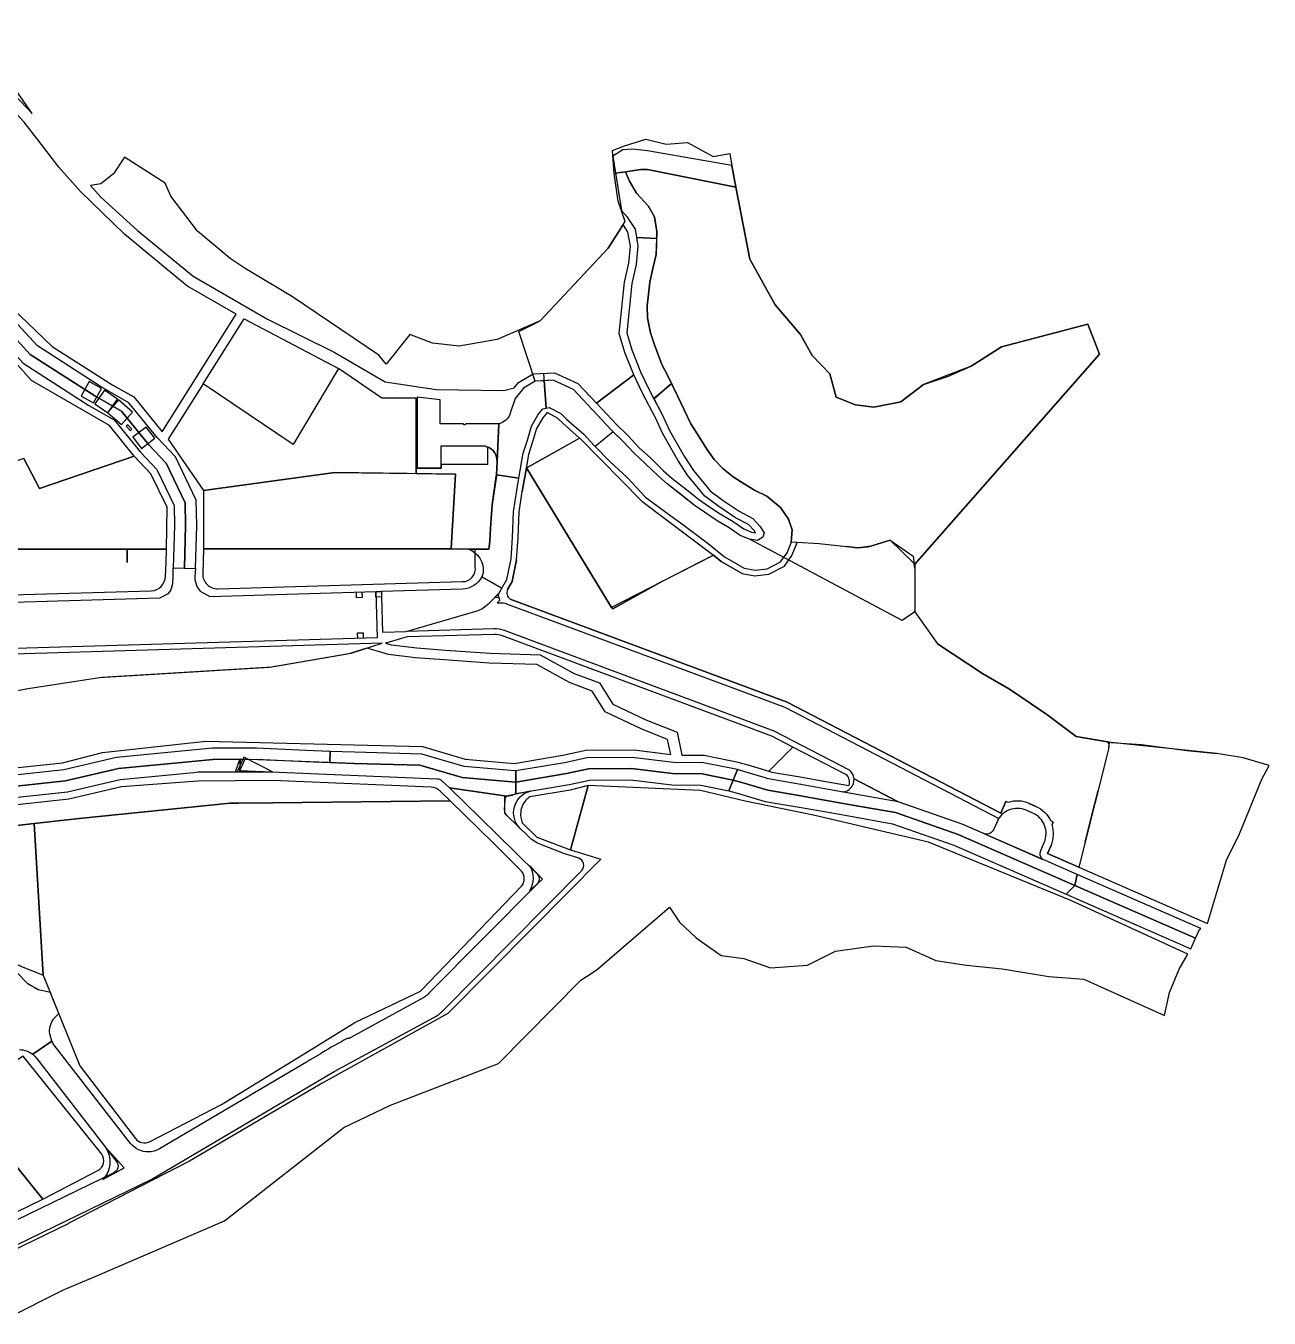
# Model space of a CAD drawing. Header units: millimetres. Extents: x 2881908 to 2882913, y 1027410 to 1028188.
# Drawn here: x 2882577 to 2882912.8, y 1027612.3 to 1027961.3 of the extents above; entities that cross this region are included whole.
import ezdxf

# ---------------------------------------------------------------- set-up
doc = ezdxf.new("R2010")
doc.units = ezdxf.units.MM
for name, color, linetype in [('A-road-hat', 253, 'Continuous'), ('E-2 (STEEP SLOPES)', 105, 'Continuous'), ('E-3', 103, 'Continuous'), ('I-3', 130, 'Continuous'), ('OS', 80, 'Continuous'), ('ROAD', 253, 'Continuous'), ('UV-1', 56, 'Continuous'), ('UV-2A', 50, 'Continuous'), ('UV-2B', 51, 'Continuous')]:
    doc.layers.add(name, color=color, linetype=linetype)

msp = doc.modelspace()

# ---------------------------------------------------------------- linework, layer by layer
at = {"layer": 'A-road-hat'}
for p, q in [((2882735.58, 1027926.16), (2882737.85, 1027911.47)), ((2882738.93, 1027921.91), (2882735.93, 1027921.49)), ((2882741.91, 1027904.13), (2882747.4, 1027903.92)), ((2882717.52, 1027858.06), (2882716.91, 1027867.48)), ((2882746.62, 1027860.6), (2882751.41, 1027864.75)), ((2882704.1, 1027840.1), (2882710.15, 1027839.19)), ((2882700.13, 1027812.54), (2882705.59, 1027809.43)), ((2882633.67, 1027759.86), (2882634.81, 1027763.22)), ((2882709.37, 1027754), (2882709.37, 1027760.14))]:
    msp.add_line(p, q, dxfattribs=at)
for points in [[(2882767.68, 1027923.57), (2882768.78, 1027917.77)], [(2882555.05, 1027805.12), (2882613.22, 1027806.84), (2882615.53, 1027807.97), (2882616.16, 1027808.79), (2882616.7, 1027810.68), (2882616.76, 1027812.82), (2882616.83, 1027814.96), (2882622.83, 1027814.78), (2882622.66, 1027812.71), (2882622.66, 1027811.68), (2882623.3, 1027809.7), (2882624.12, 1027808.62), (2882626.69, 1027807.24), (2882671.53, 1027808.55), (2882671.89, 1027796.04), (2882528.31, 1027791.82)]]:
    msp.add_lwpolyline(points, dxfattribs=at)
at = {"layer": 'E-2 (STEEP SLOPES)'}
msp.add_lwpolyline([(2882565.46, 1027760.02), (2882586.95, 1027762.27), (2882597.74, 1027765.1), (2882625.64, 1027768.12), (2882665.69, 1027767.17), (2882684.13, 1027766.69), (2882695.66, 1027763.26), (2882708.9, 1027762.14), (2882722.02, 1027764.32), (2882728.27, 1027765.68), (2882741.28, 1027765.8), (2882751.19, 1027764.56), (2882750.36, 1027768.62), (2882743.2, 1027771.43), (2882733.51, 1027776.07), (2882730.01, 1027781.66), (2882723.84, 1027783.94), (2882715.07, 1027788.81), (2882702.16, 1027789.17), (2882690.03, 1027790.06), (2882682.25, 1027790.67), (2882674.99, 1027791.54), (2882672.28, 1027792.33), (2882669.09, 1027793.25), (2882664.29, 1027791.72), (2882642.83, 1027788.01), (2882596.94, 1027785.24), (2882576.97, 1027782.17)], dxfattribs=at)
at = {"layer": 'E-3', "color": 115, "linetype": 'Continuous', "true_color": 0x70a072}
msp.add_lwpolyline([(2882623.34, 1027905.88), (2882616.19, 1027915.29), (2882614.63, 1027918.88), (2882603.67, 1027925.83), (2882600.69, 1027921.4), (2882597.31, 1027918.62), (2882594.46, 1027918.22), (2882597.26, 1027915.05), (2882607.19, 1027906.06), (2882622.25, 1027893.7), (2882642.26, 1027882.14), (2882660.27, 1027873.15), (2882674.08, 1027865.19), (2882687.83, 1027863.11), (2882706.11, 1027862.85), (2882708.91, 1027863.55), (2882710.06, 1027864.97), (2882714.01, 1027867.35), (2882719.81, 1027867.61), (2882726.12, 1027864.76), (2882731.12, 1027859.4), (2882741.2, 1027867.11), (2882738.76, 1027873.12), (2882737.26, 1027878.21), (2882738.72, 1027892.07), (2882739.87, 1027897.21), (2882740.28, 1027901.81), (2882739.63, 1027905.64), (2882738.36, 1027907.66), (2882734.33, 1027901.27), (2882715.96, 1027881.63), (2882704.28, 1027876.62), (2882694.01, 1027874.83), (2882686.89, 1027875.59), (2882680.74, 1027877.92), (2882674.3, 1027869.99), (2882672.39, 1027872.37), (2882649.04, 1027888.17), (2882636.23, 1027895.77), (2882632.21, 1027898.46)], close=True, dxfattribs=at)
at = {"layer": 'E-3'}
for points in [[(2882714.01, 1027867.35), (2882719.81, 1027867.61), (2882726.12, 1027864.76), (2882731.12, 1027859.4), (2882741.2, 1027867.11), (2882738.76, 1027873.12), (2882737.26, 1027878.21), (2882738.72, 1027892.07), (2882739.87, 1027897.21), (2882740.28, 1027901.81), (2882739.63, 1027905.64), (2882738.36, 1027907.66), (2882734.33, 1027901.27), (2882715.96, 1027881.63), (2882704.28, 1027876.62), (2882694.01, 1027874.83), (2882686.89, 1027875.59), (2882680.74, 1027877.92), (2882674.3, 1027869.99), (2882672.39, 1027872.37), (2882649.04, 1027888.17), (2882636.23, 1027895.77), (2882632.21, 1027898.46), (2882623.34, 1027905.88), (2882616.19, 1027915.29), (2882614.63, 1027918.88), (2882603.67, 1027925.83), (2882600.69, 1027921.4), (2882597.31, 1027918.62), (2882594.46, 1027918.22), (2882597.26, 1027915.05), (2882607.19, 1027906.06), (2882622.25, 1027893.7), (2882642.26, 1027882.14), (2882660.27, 1027873.15), (2882674.08, 1027865.19), (2882687.83, 1027863.11), (2882706.11, 1027862.85), (2882708.91, 1027863.55), (2882710.06, 1027864.97), (2882714.01, 1027867.35)], [(2882722.07, 1027854.01), (2882720.59, 1027855.39), (2882717.79, 1027856.86), (2882716.62, 1027855.46), (2882714.98, 1027852.59), (2882713.9, 1027849)], [(2882713.9, 1027849), (2882712.75, 1027845.56), (2882712.13, 1027841.9), (2882726.58, 1027849.99), (2882722.07, 1027854.01)], [(2882708.35, 1027811.25), (2882709.54, 1027817.14), (2882709.96, 1027823.16), (2882710.25, 1027829.97), (2882711.06, 1027835.58), (2882712.21, 1027841.92)], [(2882712.21, 1027841.92), (2882711.06, 1027835.58)], [(2882712.21, 1027841.92), (2882734.91, 1027804.67), (2882735.55, 1027803.86)], [(2882764.82, 1027816.68), (2882770.46, 1027813.39), (2882773.91, 1027812.78), (2882777.69, 1027813.21), (2882781.88, 1027815.43), (2882783.93, 1027818.26), (2882785.2, 1027821.35), (2882785.25, 1027821.88), (2882791.27, 1027821.51), (2882798.65, 1027820.67), (2882801.54, 1027820.38), (2882804.48, 1027820.61), (2882805.73, 1027821.02), (2882810.5, 1027822.4), (2882816.68, 1027818.11), (2882817.08, 1027814.83)], [(2882785.25, 1027821.88), (2882785.2, 1027821.35)], [(2882817.08, 1027814.83), (2882816.92, 1027816.11), (2882810.5, 1027822.4), (2882805.73, 1027821.02), (2882804.48, 1027820.61), (2882801.54, 1027820.38), (2882798.65, 1027820.67)], [(2882735.55, 1027803.86), (2882749, 1027811.31), (2882762.78, 1027818.35)], [(2882762.78, 1027818.35), (2882764.82, 1027816.68)], [(2882770.46, 1027813.39), (2882764.82, 1027816.68), (2882762.78, 1027818.35)], [(2882817.08, 1027814.83), (2882817.09, 1027803.08), (2882823.23, 1027794.38), (2882835.43, 1027786.37)], [(2882707.1, 1027809.05), (2882708.35, 1027811.25)], [(2882749, 1027811.31), (2882735.55, 1027803.86), (2882734.91, 1027804.67)], [(2882782.6, 1027778.65), (2882707.81, 1027806.49)], [(2882869.49, 1027767.49), (2882869.2, 1027767.95), (2882860.7, 1027769.35), (2882852.81, 1027775.31), (2882848.24, 1027778.42), (2882842.67, 1027782.13), (2882836.96, 1027785.47), (2882835.43, 1027786.37), (2882823.23, 1027794.38)], [(2882835.43, 1027786.37), (2882836.96, 1027785.47)], [(2882836.96, 1027785.47), (2882842.67, 1027782.13)], [(2882842.67, 1027782.13), (2882848.24, 1027778.42)], [(2882840.32, 1027748.65), (2882782.6, 1027778.65)], [(2882848.24, 1027778.42), (2882852.81, 1027775.31)], [(2882852.81, 1027775.31), (2882860.7, 1027769.35)], [(2882860.7, 1027769.35), (2882869.56, 1027767.89)], [(2882864.85, 1027747.82), (2882864.85, 1027747.82), (2882861.43, 1027734.12), (2882896.17, 1027718.92), (2882901.32, 1027736.01), (2882904.84, 1027743.11), (2882910.84, 1027757.83), (2882912.81, 1027761.53), (2882905.82, 1027763.6), (2882898.7, 1027764.8), (2882870.16, 1027767.79), (2882869.23, 1027767.91), (2882869.49, 1027767.49), (2882869.38, 1027765.93), (2882866.59, 1027754.79), (2882866.59, 1027754.79)], [(2882869.56, 1027767.89), (2882869.38, 1027765.93)], [(2882783.3, 1027765.64), (2882784.19, 1027766.55)], [(2882869.38, 1027765.93), (2882868.33, 1027761.75), (2882866.59, 1027754.79), (2882864.85, 1027747.82), (2882863.11, 1027740.85), (2882861.43, 1027734.12), (2882852.96, 1027737.83)], [(2882863.11, 1027740.85), (2882864.85, 1027747.82), (2882866.59, 1027754.79)], [(2882852.96, 1027737.83), (2882853.91, 1027739.98)], [(2882853.91, 1027739.98), (2882852.96, 1027737.83), (2882861.43, 1027734.12)]]:
    msp.add_lwpolyline(points, dxfattribs=at)
at = {"layer": 'E-3', "color": 115, "linetype": 'Continuous', "true_color": 0x70a072, "elevation": 29.32}
msp.add_lwpolyline([(2882817.08, 1027815.96), (2882866.99, 1027872.67), (2882863.8, 1027880.8), (2882840.53, 1027874.59), (2882832.31, 1027869.4), (2882819.42, 1027864.47), (2882813.37, 1027859.8), (2882806.03, 1027858.36), (2882801.11, 1027858.99), (2882795.91, 1027861.08), (2882794.2, 1027867.34), (2882789.35, 1027872.33), (2882786.22, 1027877.98), (2882779.37, 1027885.97), (2882772.58, 1027898.28), (2882768.78, 1027917.77), (2882744.92, 1027922.51), (2882743.13, 1027922.49), (2882738.93, 1027921.91), (2882740.09, 1027919.4), (2882741.95, 1027916.1), (2882745.09, 1027912.68), (2882746.78, 1027909.73), (2882747.47, 1027905.82), (2882747.24, 1027899.55), (2882746.38, 1027895.78), (2882745.55, 1027892.09), (2882745.17, 1027888.83), (2882744.79, 1027885.74), (2882744.93, 1027882.5), (2882745.74, 1027878.43), (2882746.82, 1027875.17), (2882748.78, 1027869.87), (2882750.4, 1027866.83), (2882753.06, 1027861.38), (2882756.64, 1027853.82), (2882758.23, 1027851.31), (2882760.91, 1027846.96), (2882762.95, 1027844.21), (2882765.35, 1027841.72), (2882768.07, 1027839.53), (2882771.01, 1027837.62), (2882773.84, 1027835.94), (2882777.18, 1027834.34), (2882780.82, 1027831.22), (2882783.03, 1027828.06), (2882784.03, 1027825.17), (2882783.75, 1027822.01)], dxfattribs=at)
at = {"layer": 'E-3', "elevation": 29.32}
msp.add_lwpolyline([(2882801.11, 1027858.99), (2882795.91, 1027861.08), (2882794.2, 1027867.34), (2882789.35, 1027872.33), (2882786.22, 1027877.98), (2882779.37, 1027885.97), (2882772.58, 1027898.28), (2882768.78, 1027917.77), (2882744.92, 1027922.51), (2882743.13, 1027922.49), (2882738.93, 1027921.91), (2882740.09, 1027919.4), (2882741.95, 1027916.1), (2882745.09, 1027912.68), (2882746.78, 1027909.73), (2882747.47, 1027905.82), (2882747.24, 1027899.55), (2882746.38, 1027895.78), (2882745.55, 1027892.09), (2882745.17, 1027888.83), (2882744.79, 1027885.74), (2882744.93, 1027882.5), (2882745.74, 1027878.43), (2882746.82, 1027875.17), (2882748.78, 1027869.87), (2882750.4, 1027866.83), (2882753.06, 1027861.38), (2882756.64, 1027853.82), (2882758.23, 1027851.31), (2882760.91, 1027846.96), (2882762.95, 1027844.21), (2882765.35, 1027841.72), (2882768.07, 1027839.53), (2882771.01, 1027837.62), (2882773.84, 1027835.94), (2882777.18, 1027834.34), (2882780.82, 1027831.22), (2882783.03, 1027828.06), (2882784.03, 1027825.17), (2882783.75, 1027822.01), (2882785.25, 1027821.88), (2882791.27, 1027821.51), (2882798.65, 1027820.67), (2882801.54, 1027820.38), (2882805.73, 1027821.02), (2882810.5, 1027822.4), (2882817.08, 1027815.96), (2882866.99, 1027872.67), (2882863.8, 1027880.8), (2882840.53, 1027874.59), (2882832.31, 1027869.4), (2882819.42, 1027864.47), (2882813.37, 1027859.8), (2882806.03, 1027858.36), (2882801.11, 1027858.99)], dxfattribs=at)
at = {"layer": 'E-3'}
for points in [[(2882702.92, 1027831.98), (2882704.07, 1027839.7), (2882704.1, 1027840.1), (2882704.28, 1027843.66, 0.325847), (2882701.7, 1027847.6), (2882701.7, 1027842.86), (2882689.2, 1027842.86), (2882689.2, 1027841.86), (2882682.44, 1027841.86), (2882682.44, 1027840.39), (2882693.03, 1027840.25), (2882691.85, 1027820.13), (2882696.46, 1027820), (2882698.41, 1027820), (2882698.41, 1027820), (2882702.04, 1027820), (2882702.33, 1027822.06), (2882702.54, 1027825.73), (2882702.92, 1027831.98)], [(2882709.54, 1027817.14), (2882708.35, 1027811.25), (2882707.1, 1027809.05, 0.377377), (2882707.81, 1027806.49), (2882782.6, 1027778.65), (2882840.32, 1027748.65), (2882841.72, 1027751.86)], [(2882784.19, 1027766.55), (2882778.53, 1027769.49), (2882705.73, 1027796.59, 0.096738), (2882703.46, 1027796.96), (2882679.96, 1027796.27), (2882675.13, 1027794.87, -0.043297), (2882674.12, 1027794.64), (2882675.66, 1027794.19), (2882682.64, 1027793.35), (2882690.35, 1027792.75), (2882702.41, 1027791.87), (2882715.94, 1027791.48), (2882725.13, 1027786.39), (2882731.98, 1027783.85), (2882735.56, 1027778.14), (2882744.43, 1027773.9), (2882752.91, 1027770.57), (2882754.18, 1027764.36), (2882760.23, 1027764.32), (2882769.89, 1027762.36), (2882769.97, 1027762.32), (2882771.77, 1027761.79), (2882777.65, 1027760.05), (2882784.19, 1027766.55), (2882783.3, 1027765.64), (2882777.65, 1027760.05), (2882777.65, 1027760.05), (2882777.65, 1027760.05)], [(2882798.52, 1027759.1), (2882784.19, 1027766.55), (2882783.3, 1027765.64), (2882777.65, 1027760.05), (2882778.53, 1027759.78), (2882786.69, 1027758.37), (2882792.58, 1027757.34), (2882799.33, 1027756.14, 0.337979), (2882798.52, 1027759.1), (2882784.19, 1027766.55)], [(2882849.78, 1027750.52), (2882848.02, 1027751.29, 0.182676), (2882842.37, 1027751.58), (2882841.72, 1027751.86), (2882840.32, 1027748.65)], [(2882848.02, 1027751.29), (2882849.78, 1027750.52, -0.182678), (2882853.83, 1027746.57)], [(2882854.2, 1027745.63), (2882854.48, 1027746.28), (2882853.83, 1027746.57, 0.182676)], [(2882853.91, 1027739.98, 0.182676), (2882854.2, 1027745.63)], [(2882854.48, 1027746.28), (2882854.2, 1027745.63, -0.182673)]]:
    msp.add_lwpolyline(points, format="xyb", dxfattribs=at)
at = {"layer": 'E-3', "color": 115, "linetype": 'Continuous', "true_color": 0x70a072}
msp.add_lwpolyline([(2882870.16, 1027767.79), (2882878.3, 1027767.26), (2882890.61, 1027765.6), (2882898.7, 1027764.8)], dxfattribs=at)
at = {"layer": 'I-3'}
msp.add_lwpolyline([(2882724.94, 1027863.1), (2882719.42, 1027865.59), (2882714.61, 1027865.38), (2882710.12, 1027878.81), (2882715.96, 1027881.63), (2882734.33, 1027901.27), (2882738.84, 1027908.49), (2882737, 1027914.02), (2882735.93, 1027921.49), (2882735.47, 1027927.64), (2882738.68, 1027928.9), (2882744.48, 1027930.73), (2882749.96, 1027929.41), (2882755.68, 1027929.85), (2882762.62, 1027926.02), (2882767.16, 1027926.84), (2882767.87, 1027922.46), (2882772.58, 1027898.28), (2882779.37, 1027885.97), (2882786.22, 1027877.98), (2882789.35, 1027872.33), (2882794.2, 1027867.34), (2882795.91, 1027861.08), (2882801.11, 1027858.99), (2882806.03, 1027858.36), (2882813.37, 1027859.8), (2882819.42, 1027864.47), (2882826.17, 1027866.69), (2882832.31, 1027869.4), (2882840.53, 1027874.59), (2882863.8, 1027880.8), (2882866.99, 1027872.67), (2882817.08, 1027815.96), (2882817.09, 1027803.08), (2882813.71, 1027800.72), (2882772.45, 1027822.66), (2882769.95, 1027823.69), (2882766.98, 1027825.76), (2882763.46, 1027827.8), (2882760.29, 1027829.95), (2882757.5, 1027831.88), (2882750.22, 1027837.64), (2882747.89, 1027839.68), (2882744.32, 1027843.16), (2882741.23, 1027845.97), (2882738.26, 1027849.16), (2882735.07, 1027852.22)], close=True, dxfattribs=at)
msp.add_lwpolyline([(2882710.89, 1027728.96, 0.373355), (2882710.87, 1027733.05), (2882703.2, 1027740.69), (2882691.63, 1027751.98), (2882643.61, 1027751.48), (2882634.47, 1027751.37), (2882632.17, 1027751.35), (2882591.44, 1027747.23), (2882579.26, 1027745.86), (2882581.72, 1027704.94), (2882591.64, 1027680.48), (2882606.66, 1027660.8, 0.35949), (2882610.41, 1027659.94), (2882629.83, 1027669.99), (2882652.88, 1027684.1), (2882665.86, 1027692.18), (2882683.65, 1027700.64), (2882710.89, 1027728.96, 0.373355)], format="xyb", dxfattribs=at)
at = {"layer": 'OS', "linetype": 'Continuous', "elevation": -2.3}
msp.add_lwpolyline([(2882568.51, 1027961.33), (2882563.23, 1027959.92), (2882563.87, 1027959.25), (2882567.35, 1027953.44), (2882572.47, 1027944.21), (2882578.68, 1027937.67), (2882575.06, 1027942.99), (2882573.79, 1027944.99), (2882569.81, 1027953.4), (2882568.87, 1027957.67), (2882568.51, 1027961.33)], dxfattribs=at)
at = {"layer": 'OS'}
for points in [[(2882563.23, 1027959.92), (2882563.87, 1027959.25), (2882566.82, 1027954.38), (2882572.47, 1027944.21), (2882578.68, 1027937.67), (2882575.06, 1027942.99), (2882573.79, 1027944.99), (2882569.81, 1027953.4), (2882568.87, 1027957.67), (2882568.51, 1027961.33)], [(2882747.05, 1027855.5), (2882743.57, 1027862.11), (2882741.2, 1027867.11), (2882731.12, 1027859.4), (2882736.5, 1027853.62), (2882739.69, 1027850.56), (2882742.64, 1027847.39), (2882745.69, 1027844.62), (2882749.25, 1027841.15), (2882751.49, 1027839.18), (2882755.47, 1027836.13), (2882758.71, 1027833.48), (2882761.42, 1027831.6), (2882764.53, 1027829.5), (2882768.06, 1027827.45), (2882770.91, 1027825.45), (2882773, 1027824.6), (2882774.05, 1027824.43), (2882773.69, 1027824.99), (2882772.16, 1027826.69), (2882768.65, 1027828.48), (2882764.16, 1027831.51), (2882760.41, 1027834.28), (2882755.74, 1027840.01), (2882753.12, 1027844.03), (2882749.07, 1027851.13), (2882747.05, 1027855.5)], [(2882614.87, 1027816.36), (2882614.98, 1027820), (2882604.41, 1027820), (2882604.41, 1027816.36)], [(2882563.82, 1027744.13), (2882579.26, 1027745.86)]]:
    msp.add_lwpolyline(points, dxfattribs=at)
for points in [[(2882604.41, 1027816.36), (2882604.41, 1027816.36), (2882604.41, 1027820), (2882552.92, 1027820), (2882553.18, 1027811.05, 0.414214), (2882557.3, 1027807.17), (2882610.87, 1027808.75, 0.396845), (2882614.75, 1027812.63), (2882614.87, 1027816.36)], [(2882624.98, 1027820), (2882624.78, 1027813.4, 0.431798), (2882628.9, 1027809.28), (2882694.88, 1027811.22, 0.463351), (2882698.41, 1027815.24), (2882698.41, 1027820), (2882660.39, 1027820), (2882660.39, 1027820), (2882624.98, 1027820)], [(2882579.26, 1027745.86), (2882591.44, 1027747.23), (2882632.17, 1027751.35), (2882634.47, 1027751.37), (2882643.61, 1027751.48), (2882691.63, 1027751.98), (2882688.84, 1027754.68, 0.183281), (2882686.48, 1027755.71), (2882643.59, 1027757.49), (2882623.44, 1027757.32), (2882602.81, 1027755.8), (2882588.61, 1027752.45), (2882568.85, 1027750.33)]]:
    msp.add_lwpolyline(points, format="xyb", dxfattribs=at)
for points in [[(2882518.18, 1027783.74), (2882504.25, 1027783.35, -0.273401), (2882498.9, 1027786.3, 0.27345), (2882493.56, 1027789.25), (2882409.5, 1027786.82, 0.491098), (2882403.92, 1027779.14), (2882410.06, 1027758.17, 0.083413), (2882410.92, 1027756.38), (2882421.8, 1027755.48), (2882443.64, 1027762.64), (2882468.64, 1027771.05), (2882506.93, 1027770.62), (2882519.02, 1027771.34), (2882577.6, 1027782.37), (2882597.57, 1027785.44), (2882643.46, 1027788.21), (2882664.92, 1027791.92), (2882673.26, 1027794.58), (2882528.19, 1027790.31, 0.256601), (2882523.03, 1027786.97, -0.259076)], [(2882710.66, 1027749.01, 0.13077), (2882711.09, 1027746.1), (2882715.03, 1027742.24), (2882724.1, 1027738.79), (2882728.91, 1027756.13), (2882724.01, 1027754.91), (2882713.16, 1027753.11, 0.126757), (2882711.26, 1027750.99, 0.090497)]]:
    msp.add_lwpolyline(points, format="xyb", close=True, dxfattribs=at)
at = {"layer": 'ROAD'}
for points in [[(2882767.68, 1027923.57), (2882744.87, 1027927.55), (2882740.83, 1027928.05), (2882738.28, 1027927.8), (2882735.58, 1027926.16), (2882736.29, 1027921.54), (2882738.93, 1027921.91), (2882743.13, 1027922.49), (2882744.92, 1027922.51), (2882768.78, 1027917.77), (2882767.68, 1027923.57)], [(2882745.09, 1027912.68), (2882741.95, 1027916.1), (2882740.09, 1027919.4), (2882738.93, 1027921.91), (2882736.29, 1027921.54), (2882737.85, 1027911.47), (2882739.28, 1027909.94), (2882741.54, 1027906.37), (2882741.91, 1027904.13), (2882747.4, 1027903.92), (2882747.47, 1027905.82), (2882746.78, 1027909.73), (2882745.09, 1027912.68)], [(2882744.93, 1027882.5), (2882744.79, 1027885.74), (2882745.17, 1027888.83), (2882745.55, 1027892.09), (2882746.38, 1027895.78), (2882747.24, 1027899.55), (2882747.4, 1027903.92), (2882741.91, 1027904.13), (2882742.29, 1027901.89), (2882741.85, 1027896.9), (2882740.7, 1027891.75), (2882739.29, 1027878.4), (2882740.65, 1027873.78), (2882743.03, 1027867.91), (2882745.36, 1027863), (2882746.62, 1027860.6), (2882751.41, 1027864.75), (2882750.4, 1027866.83), (2882748.78, 1027869.87), (2882746.82, 1027875.17), (2882745.74, 1027878.43), (2882744.93, 1027882.5)], [(2882578.22, 1027872.55), (2882569.06, 1027882.48), (2882568.83, 1027883), (2882566.39, 1027881.12), (2882566.53, 1027880.8), (2882576.27, 1027870.23), (2882594.05, 1027858.8), (2882600.89, 1027854.9), (2882607.97, 1027846.17), (2882612.42, 1027841.47), (2882617.08, 1027831.81), (2882617.18, 1027826.42), (2882616.83, 1027814.96), (2882619.83, 1027814.87), (2882620.18, 1027826.4), (2882620.07, 1027832.52), (2882614.92, 1027843.19), (2882610.23, 1027848.15), (2882602.87, 1027857.22), (2882595.61, 1027861.37)], [(2882580.16, 1027874.86), (2882571.6, 1027884.15), (2882571.26, 1027884.89), (2882568.83, 1027883), (2882569.06, 1027882.48), (2882578.22, 1027872.55), (2882595.61, 1027861.37), (2882602.87, 1027857.22), (2882610.23, 1027848.15), (2882614.92, 1027843.19), (2882620.07, 1027832.52), (2882620.18, 1027826.4), (2882619.83, 1027814.87), (2882622.83, 1027814.78), (2882623.18, 1027826.38), (2882623.05, 1027833.23), (2882617.42, 1027844.92), (2882612.48, 1027850.13), (2882604.84, 1027859.55), (2882597.16, 1027863.94)], [(2882591.93, 1027861.33), (2882595.28, 1027859.47), (2882597.47, 1027863.41), (2882594.12, 1027865.27)], [(2882591.93, 1027861.33), (2882595.28, 1027859.47), (2882597.47, 1027863.41), (2882594.12, 1027865.27)], [(2882724.94, 1027863.1), (2882719.42, 1027865.59), (2882717.04, 1027865.48), (2882717.52, 1027858.06), (2882718.37, 1027858.25), (2882721.47, 1027856.63), (2882723.08, 1027855.12), (2882727.69, 1027851.01), (2882730.51, 1027847.99), (2882734.78, 1027843.65), (2882739.48, 1027839.25), (2882744.39, 1027834.07), (2882749.86, 1027829.96), (2882755.21, 1027826.14), (2882761.3, 1027821.51), (2882765.68, 1027817.92), (2882770.98, 1027814.82), (2882773.96, 1027814.29), (2882777.24, 1027814.67), (2882780.87, 1027816.59), (2882782.61, 1027818.99), (2882783.73, 1027821.71), (2882784.03, 1027825.17), (2882783.03, 1027828.06), (2882780.82, 1027831.22), (2882777.18, 1027834.34), (2882773.84, 1027835.94), (2882771.01, 1027837.62), (2882768.07, 1027839.53), (2882765.35, 1027841.72), (2882762.95, 1027844.21), (2882760.91, 1027846.96), (2882758.23, 1027851.31), (2882756.64, 1027853.82), (2882753.06, 1027861.38), (2882751.41, 1027864.75), (2882746.62, 1027860.6), (2882748.84, 1027856.39), (2882750.85, 1027852.04), (2882754.82, 1027845.08), (2882757.36, 1027841.19), (2882761.8, 1027835.74), (2882765.31, 1027833.14), (2882769.67, 1027830.21), (2882773.4, 1027828.3), (2882775.28, 1027826.21), (2882776.43, 1027824.43), (2882776.05, 1027823.25), (2882774.58, 1027822.32), (2882772.45, 1027822.66), (2882769.95, 1027823.69), (2882766.98, 1027825.76), (2882763.46, 1027827.8), (2882760.29, 1027829.95), (2882757.5, 1027831.88), (2882754.23, 1027834.57), (2882750.22, 1027837.64), (2882747.89, 1027839.68), (2882744.32, 1027843.16), (2882741.23, 1027845.97), (2882738.26, 1027849.16), (2882735.07, 1027852.22), (2882724.94, 1027863.1)], [(2882595.65, 1027859.25), (2882599.18, 1027856.79), (2882601.76, 1027860.47), (2882598.23, 1027862.94)], [(2882595.65, 1027859.25), (2882599.18, 1027856.79), (2882601.76, 1027860.47), (2882598.23, 1027862.94)], [(2882760.91, 1027846.96), (2882758.23, 1027851.31), (2882756.64, 1027853.82), (2882753.06, 1027861.38), (2882751.48, 1027864.61), (2882746.6, 1027860.64), (2882748.84, 1027856.39), (2882750.85, 1027852.04), (2882754.82, 1027845.08), (2882757.36, 1027841.19), (2882761.8, 1027835.74), (2882765.31, 1027833.14), (2882769.67, 1027830.21), (2882773.4, 1027828.3), (2882775.28, 1027826.21), (2882776.43, 1027824.43), (2882776.05, 1027823.25), (2882774.58, 1027822.32), (2882772.45, 1027822.66), (2882769.95, 1027823.69), (2882766.98, 1027825.76), (2882763.46, 1027827.8), (2882760.29, 1027829.95), (2882757.5, 1027831.88), (2882754.23, 1027834.57), (2882750.22, 1027837.64), (2882747.89, 1027839.68), (2882744.32, 1027843.16), (2882741.23, 1027845.97), (2882738.26, 1027849.16), (2882735.61, 1027851.7), (2882730.75, 1027847.75), (2882734.78, 1027843.65), (2882739.48, 1027839.25), (2882744.39, 1027834.07), (2882749.86, 1027829.96), (2882755.21, 1027826.14), (2882761.3, 1027821.51), (2882765.68, 1027817.92), (2882770.98, 1027814.82), (2882773.96, 1027814.29), (2882777.24, 1027814.67), (2882780.87, 1027816.59), (2882782.61, 1027818.99), (2882783.73, 1027821.71), (2882784.03, 1027825.17), (2882783.03, 1027828.06), (2882780.82, 1027831.22), (2882777.18, 1027834.34), (2882773.84, 1027835.94), (2882771.01, 1027837.62), (2882768.07, 1027839.53), (2882765.35, 1027841.72), (2882762.95, 1027844.21), (2882760.91, 1027846.96)], [(2882599.08, 1027856.89), (2882602.85, 1027853.63), (2882605.79, 1027857.03), (2882602.02, 1027860.3)], [(2882599.08, 1027856.89), (2882602.85, 1027853.63), (2882605.79, 1027857.03), (2882602.02, 1027860.3)], [(2882604.14, 1027853.18), (2882605.22, 1027852.02), (2882605.63, 1027852.4), (2882604.55, 1027853.56)], [(2882604.14, 1027853.18), (2882605.22, 1027852.02), (2882605.63, 1027852.4), (2882604.55, 1027853.56)], [(2882605.94, 1027850.25), (2882608.27, 1027847.19), (2882611.86, 1027849.93), (2882609.54, 1027852.98)], [(2882605.94, 1027850.25), (2882608.27, 1027847.19), (2882611.86, 1027849.93), (2882609.54, 1027852.98)], [(2882666.29, 1027808.38), (2882667.79, 1027808.42), (2882667.84, 1027806.92), (2882666.34, 1027806.88)], [(2882666.29, 1027808.38), (2882667.79, 1027808.42), (2882667.84, 1027806.92), (2882666.34, 1027806.88)], [(2882673.07, 1027807.08), (2882671.58, 1027807.03), (2882671.53, 1027808.53), (2882673.03, 1027808.57)], [(2882666.62, 1027797.38), (2882668.12, 1027797.43), (2882668.16, 1027795.93), (2882666.66, 1027795.88)], [(2882666.62, 1027797.38), (2882668.12, 1027797.43), (2882668.16, 1027795.93), (2882666.66, 1027795.88)], [(2882659.19, 1027765.38), (2882652.63, 1027765.62), (2882639.3, 1027766.23), (2882627.41, 1027766.2), (2882601.51, 1027763.72), (2882587.26, 1027760.35), (2882568.22, 1027758.31), (2882568.54, 1027755.33), (2882587.76, 1027757.38), (2882602, 1027760.75), (2882627.56, 1027763.2), (2882639.23, 1027763.23), (2882652.51, 1027762.62), (2882659.08, 1027762.38), (2882659.19, 1027765.38)], [(2882683.94, 1027764.66), (2882665.76, 1027765.14), (2882659.19, 1027765.38), (2882659.08, 1027762.38), (2882665.66, 1027762.14), (2882683.46, 1027761.68), (2882694.85, 1027758.29), (2882709.22, 1027757.07), (2882709.37, 1027757.1), (2882709.37, 1027760.14), (2882709.1, 1027760.09), (2882695.41, 1027761.25)], [(2882634.13, 1027759.86), (2882643.63, 1027759.86), (2882635.86, 1027763.79)], [(2882760.02, 1027762.32), (2882751.9, 1027762.37), (2882740.76, 1027763.76), (2882728.6, 1027763.65), (2882722.49, 1027762.32), (2882709.37, 1027760.14), (2882709.37, 1027757.1), (2882723.06, 1027759.37), (2882728.94, 1027760.65), (2882740.59, 1027760.76), (2882751.7, 1027759.37), (2882759.71, 1027759.32), (2882768.06, 1027757.63), (2882769.19, 1027760.46)], [(2882759.71, 1027759.32), (2882751.7, 1027759.37), (2882740.59, 1027760.76), (2882728.94, 1027760.65), (2882723.06, 1027759.37), (2882709.37, 1027757.1), (2882709.37, 1027754), (2882723.73, 1027756.39), (2882729.34, 1027757.61), (2882740.39, 1027757.71), (2882751.48, 1027756.33), (2882759.36, 1027756.27), (2882766.91, 1027754.75), (2882768.06, 1027757.63)], [(2882828.81, 1027742.94), (2882811.9, 1027748.84), (2882799.86, 1027750.97), (2882791.71, 1027752.42), (2882785.83, 1027753.44), (2882777.39, 1027754.91), (2882770.38, 1027756.99), (2882768.06, 1027757.63), (2882768.06, 1027757.63), (2882766.91, 1027754.74), (2882769.52, 1027754.01), (2882776.68, 1027751.88), (2882785.3, 1027750.39), (2882791.17, 1027749.36), (2882799.32, 1027747.92), (2882811.12, 1027745.83), (2882827.68, 1027740.05), (2882857.95, 1027726.81), (2882860.31, 1027729.16), (2882828.81, 1027742.94)], [(2882829.91, 1027745.74), (2882812.66, 1027751.75), (2882800.38, 1027753.93), (2882792.23, 1027755.37), (2882786.34, 1027756.4), (2882778.07, 1027757.83), (2882777.33, 1027758.06), (2882777.25, 1027757.97), (2882777.07, 1027758.13), (2882771.2, 1027759.87), (2882769.19, 1027760.46), (2882769.19, 1027760.46), (2882768.06, 1027757.63), (2882770.38, 1027756.99), (2882777.39, 1027754.91), (2882785.83, 1027753.44), (2882791.71, 1027752.42), (2882799.86, 1027750.97), (2882811.9, 1027748.84), (2882828.81, 1027742.94), (2882860.31, 1027729.16), (2882860.32, 1027729.16), (2882860.99, 1027732.14), (2882852.58, 1027735.82), (2882829.91, 1027745.74)], [(2882860.31, 1027729.16), (2882857.95, 1027726.81), (2882891.67, 1027712.05), (2882892.94, 1027714.88), (2882860.31, 1027729.16)], [(2882860.99, 1027732.14), (2882860.32, 1027729.15), (2882892.94, 1027714.88), (2882894.01, 1027717.28), (2882894.39, 1027717.52), (2882860.99, 1027732.14)]]:
    msp.add_lwpolyline(points, close=True, dxfattribs=at)
for points in [[(2882715.38, 1027856.32), (2882716.68, 1027857.87), (2882717.52, 1027858.06), (2882717.04, 1027865.48), (2882714.61, 1027865.38), (2882711.4, 1027863.44), (2882709.17, 1027860.69), (2882707.95, 1027857.03), (2882707.94, 1027856.98, -0.170099), (2882706.53, 1027854.73, -0.111455), (2882704.8, 1027853.82), (2882704.28, 1027843.66), (2882704.1, 1027840.1), (2882710.15, 1027839.19), (2882711.29, 1027845.92), (2882712.47, 1027849.46), (2882713.6, 1027853.19), (2882715.38, 1027856.32)], [(2882715.38, 1027856.32), (2882716.68, 1027857.87), (2882717.52, 1027858.06), (2882717.04, 1027865.48), (2882714.61, 1027865.38), (2882711.4, 1027863.44), (2882709.17, 1027860.69), (2882707.95, 1027857.03), (2882707.94, 1027856.98, -0.170099), (2882706.53, 1027854.73, -0.111455), (2882704.8, 1027853.82), (2882704.28, 1027843.66), (2882704.1, 1027840.1), (2882710.15, 1027839.19), (2882711.29, 1027845.92), (2882712.47, 1027849.46), (2882713.6, 1027853.19), (2882715.38, 1027856.32)], [(2882704.8, 1027853.86), (2882701.8, 1027853.86), (2882698.8, 1027853.86), (2882695.8, 1027853.86, -1), (2882695.2, 1027853.84), (2882695.2, 1027853.86), (2882692.2, 1027853.86), (2882689.2, 1027853.86), (2882688.9, 1027853.86), (2882688.9, 1027860.3), (2882682.74, 1027861.05), (2882682.74, 1027841.86), (2882689.2, 1027841.86), (2882689.2, 1027843.86), (2882689.2, 1027847.86), (2882692.2, 1027847.86), (2882695.2, 1027847.86), (2882698.2, 1027847.86), (2882701.2, 1027847.86), (2882701.2, 1027847.75, -0.36242), (2882704.28, 1027843.66)], [(2882704.8, 1027853.86), (2882701.8, 1027853.86), (2882698.8, 1027853.86), (2882695.8, 1027853.86, -1), (2882695.2, 1027853.84), (2882695.2, 1027853.86), (2882692.2, 1027853.86), (2882689.2, 1027853.86), (2882688.9, 1027853.86), (2882688.9, 1027860.3), (2882682.74, 1027861.05), (2882682.74, 1027841.86), (2882689.2, 1027841.86), (2882689.2, 1027843.86), (2882689.2, 1027847.86), (2882692.2, 1027847.86), (2882695.2, 1027847.86), (2882698.2, 1027847.86), (2882701.2, 1027847.86), (2882701.2, 1027847.75, -0.36242), (2882704.28, 1027843.66)], [(2882708.76, 1027830.11), (2882709.58, 1027835.81), (2882710.15, 1027839.19), (2882704.1, 1027840.1), (2882704.09, 1027839.79), (2882702.92, 1027831.98), (2882702.54, 1027825.73), (2882702.33, 1027822.06), (2882702.04, 1027820), (2882696.46, 1027820, -0.35691), (2882700.54, 1027813.59, -0.047282), (2882700.13, 1027812.54), (2882705.59, 1027809.43), (2882706.93, 1027811.78), (2882708.05, 1027817.35), (2882708.46, 1027823.24), (2882708.76, 1027830.11)], [(2882673.35, 1027797.58), (2882679.72, 1027797.77), (2882698.94, 1027803.33, 0.098789), (2882700.51, 1027804.14), (2882702.13, 1027805.44), (2882704.91, 1027808.24), (2882705.59, 1027809.43), (2882700.13, 1027812.54, -0.276355), (2882694.94, 1027809.22), (2882673.03, 1027808.57), (2882673.07, 1027807.07), (2882673.07, 1027807.08), (2882673.35, 1027797.58)], [(2882704.73, 1027807.01, 0.104597), (2882705.04, 1027806.24), (2882704.29, 1027805.49), (2882705.17, 1027805.52, -0.096738), (2882706.87, 1027805.24), (2882781.99, 1027777.27), (2882839.78, 1027747.23, 0.041096), (2882839.32, 1027746.37), (2882838.38, 1027744.21, -0.352464), (2882835.93, 1027743.1), (2882829.91, 1027745.74), (2882812.66, 1027751.75), (2882800.69, 1027757.97, 0.211204), (2882799.43, 1027760.32), (2882779.14, 1027770.86), (2882706.26, 1027798, 0.096738), (2882703.42, 1027798.46), (2882679.72, 1027797.77), (2882698.94, 1027803.33, 0.098789), (2882700.51, 1027804.14), (2882702.13, 1027805.44), (2882703.65, 1027806.97)], [(2882704.91, 1027808.24), (2882703.65, 1027806.97), (2882704.73, 1027806.99, -0.164419), (2882704.91, 1027808.24)], [(2882624.84, 1027759.86), (2882634.74, 1027759.86), (2882636.15, 1027763.22), (2882627.56, 1027763.2), (2882602, 1027760.75), (2882587.76, 1027757.38), (2882568.54, 1027755.33), (2882568.86, 1027752.35), (2882588.27, 1027754.42), (2882602.49, 1027757.78), (2882622.35, 1027759.69, -0.067622)], [(2882683.46, 1027761.68), (2882665.66, 1027762.14), (2882634.87, 1027763.23), (2882634.76, 1027760.17), (2882688.1, 1027758, -0.183569), (2882689.41, 1027757.44), (2882691.4, 1027755.5), (2882706.9, 1027753.31, 0.079265), (2882708.81, 1027753.7), (2882709.37, 1027754), (2882709.37, 1027757.1), (2882709.22, 1027757.07), (2882694.85, 1027758.29)], [(2882797.53, 1027754.43, 0.42571), (2882800.69, 1027757.97), (2882812.66, 1027751.75), (2882800.38, 1027753.93)], [(2882713.32, 1027754.64), (2882706.31, 1027753.2), (2882706.31, 1027748.7), (2882710.55, 1027744.53, -0.587895), (2882713.32, 1027754.64)], [(2882848.98, 1027748.69), (2882847.22, 1027749.46, 0.414214), (2882839.32, 1027746.37), (2882838.38, 1027744.21, -0.352464), (2882835.93, 1027743.1), (2882851.71, 1027736.19, -0.356166), (2882851.13, 1027738.63), (2882852.07, 1027740.78, 0.414214), (2882848.98, 1027748.69)], [(2882713.06, 1027734.57, -0.269882), (2882713.07, 1027727.71), (2882716.56, 1027730.82)], [(2882603.61, 1027652.85), (2882598.5, 1027658.47, -0.349797), (2882597.81, 1027649.7)]]:
    msp.add_lwpolyline(points, format="xyb", close=True, dxfattribs=at)
msp.add_lwpolyline([(2882555.05, 1027805.12), (2882613.22, 1027806.84), (2882615.53, 1027807.97), (2882616.16, 1027808.79), (2882616.7, 1027810.68), (2882616.76, 1027812.82), (2882616.83, 1027814.96), (2882622.83, 1027814.78), (2882622.66, 1027812.71), (2882622.66, 1027811.68), (2882623.3, 1027809.7), (2882624.12, 1027808.62), (2882626.69, 1027807.24), (2882671.53, 1027808.55), (2882671.89, 1027796.04), (2882528.31, 1027791.82)], dxfattribs=at)
for points in [[(2882564.72, 1027627.36), (2882611.06, 1027649.86), (2882660.3, 1027678.87), (2882687.2, 1027693.47, 0.073372), (2882689.54, 1027695.22), (2882727.15, 1027733.2, 0.562264), (2882726.33, 1027736.52), (2882722.56, 1027737.69, -0.017877), (2882721.89, 1027737.93), (2882716.1, 1027740.2, -0.100646), (2882712.75, 1027742.37), (2882706.91, 1027748.09, -0.217107), (2882706.32, 1027749.64), (2882706.47, 1027752.19, -0.153283), (2882706.9, 1027753.31), (2882691.4, 1027755.5), (2882704.03, 1027743.22), (2882715.06, 1027732.37, -0.415275), (2882715.08, 1027729.54), (2882685.9, 1027700.07, -0.073372), (2882683.56, 1027698.32), (2882664.79, 1027688.13, -0.214906), (2882663.79, 1027687.79, 0.013826), (2882656.98, 1027683.98, -0.076322), (2882656.51, 1027683.6), (2882653.77, 1027682.04, -0.023913), (2882653.26, 1027681.68), (2882613.07, 1027658.01, -0.130653), (2882610.1, 1027657.18, -0.101665), (2882607.4, 1027657.79, -0.114885), (2882605.29, 1027659.5), (2882584.71, 1027686.02, -0.053911), (2882584.04, 1027687.12), (2882578.86, 1027683.55, -0.061514), (2882579.9, 1027682.51), (2882601.51, 1027654.57, -0.476073), (2882600.8, 1027651.55), (2882561.09, 1027632.27, -0.304228)], [(2882575.31, 1027684.84, -0.161292), (2882578.86, 1027683.55), (2882584.04, 1027687.12), (2882583.48, 1027689.1, -0.143396), (2882583.61, 1027691.08), (2882583.85, 1027691.85), (2882584.07, 1027692.34, -0.036191), (2882584.6, 1027693.23), (2882585.93, 1027694.56), (2882584.31, 1027698.56), (2882583.64, 1027700.21), (2882580.37, 1027701), (2882577.58, 1027702.57), (2882574.48, 1027705.74)]]:
    msp.add_lwpolyline(points, format="xyb", dxfattribs=at)
at = {"layer": 'UV-1'}
msp.add_lwpolyline([(2882580.67, 1027836.41), (2882576.51, 1027844.45), (2882549.62, 1027835.2), (2882552.81, 1027820), (2882587.22, 1027820), (2882614.98, 1027820), (2882615.16, 1027831.32), (2882610.76, 1027840.32), (2882606.29, 1027845.07)], close=True, dxfattribs=at)
msp.add_lwpolyline([(2882660.44, 1027840.7), (2882660.44, 1027840.7), (2882624.98, 1027835.87), (2882624.99, 1027820.13), (2882660.8, 1027820.13), (2882691.85, 1027820.13), (2882693.03, 1027840.25), (2882660.44, 1027840.7)], dxfattribs=at)
at = {"layer": 'UV-2A'}
for points in [[(2882617.32, 1027893.74), (2882603.64, 1027905.09), (2882591.79, 1027916.56), (2882585.95, 1027923.13), (2882580.61, 1027930.11), (2882576.6, 1027935.35), (2882569.95, 1027942.36), (2882566.43, 1027948.71), (2882545.23, 1027927.39), (2882561.49, 1027911.23), (2882556.32, 1027906.12), (2882570.89, 1027890.57), (2882573.13, 1027885.22), (2882584.11, 1027874.7), (2882600.5, 1027864.29), (2882606.16, 1027861.1), (2882613.8, 1027851.69), (2882633.83, 1027883.43), (2882620.48, 1027891.14), (2882619.75, 1027891.74)], [(2882712.21, 1027841.92), (2882726.58, 1027849.97), (2882726.69, 1027849.89), (2882743.39, 1027832.95), (2882762.78, 1027818.35), (2882735.23, 1027804.26)], [(2882579.26, 1027745.86), (2882563.82, 1027744.13), (2882541.25, 1027741.58), (2882529.42, 1027740.25), (2882508.76, 1027742.41), (2882504.91, 1027729.71), (2882508.74, 1027727.32), (2882514.23, 1027724.34), (2882519.62, 1027722.48), (2882526.54, 1027720.5), (2882534.45, 1027719), (2882539.28, 1027717.75), (2882541.42, 1027717.2), (2882548.86, 1027716.05), (2882555.58, 1027714.56), (2882563.54, 1027712.16), (2882569.56, 1027710.28), (2882575.66, 1027707.4), (2882581.72, 1027704.94)], [(2882559.34, 1027671.97), (2882538.03, 1027656.22), (2882545.17, 1027646.88), (2882559.73, 1027633.84), (2882581.59, 1027644.45)]]:
    msp.add_lwpolyline(points, close=True, dxfattribs=at)
for points in [[(2882576.51, 1027844.45), (2882580.67, 1027836.41), (2882606.29, 1027845.07), (2882599.57, 1027853.35), (2882578.58, 1027865.53), (2882555.1, 1027891.64)], [(2882660.44, 1027840.7), (2882660.44, 1027840.7), (2882682.44, 1027840.39), (2882682.44, 1027860.79), (2882673.18, 1027860.79), (2882661.48, 1027868.82), (2882649.24, 1027848.26), (2882624.93, 1027864.68), (2882615.47, 1027849.68), (2882624.98, 1027835.87), (2882660.44, 1027840.7), (2882660.44, 1027840.7)], [(2882571.99, 1027612.29), (2882587.19, 1027619.91), (2882595.72, 1027623.58), (2882630.71, 1027638.62), (2882662.94, 1027663.76), (2882675.48, 1027669.82), (2882704.63, 1027681.08), (2882726.94, 1027703.61), (2882729.93, 1027705.59), (2882731.42, 1027706.57), (2882750.89, 1027723.29), (2882753.58, 1027719.21), (2882758.08, 1027715.05), (2882764.77, 1027710.28), (2882770.9, 1027709.43), (2882778.18, 1027706.88), (2882788.17, 1027707.66), (2882791.17, 1027709.16), (2882795.67, 1027711.4), (2882805.91, 1027712.83), (2882814.74, 1027712.47), (2882822.8, 1027708.92), (2882831.07, 1027707.64), (2882840.67, 1027706.62), (2882842.4, 1027706.33), (2882853.34, 1027704.55), (2882862.8, 1027703.82), (2882884.59, 1027694.03), (2882885.86, 1027700.22), (2882888.54, 1027706.54), (2882890.85, 1027710.6), (2882859.28, 1027725.12), (2882820.84, 1027740.85), (2882790.14, 1027748.04), (2882771.29, 1027751.92), (2882759.2, 1027754.77), (2882728.91, 1027756.13), (2882724.1, 1027738.79), (2882732.27, 1027736.23), (2882713.75, 1027717.54), (2882691.02, 1027694.55), (2882691, 1027694.57), (2882657.22, 1027675.86), (2882656.18, 1027675.24), (2882634.13, 1027662.26), (2882621.26, 1027654.67), (2882588.41, 1027637.82), (2882588.43, 1027637.77), (2882551.66, 1027619.9)]]:
    msp.add_lwpolyline(points, dxfattribs=at)
msp.add_lwpolyline([(2882597.51, 1027656.62), (2882576.29, 1027683.06), (2882559.34, 1027671.97), (2882581.59, 1027644.45), (2882596.47, 1027652.18, 0.459282)], format="xyb", close=True, dxfattribs=at)
at = {"layer": 'UV-2B'}
msp.add_lwpolyline([(2882635.98, 1027882.19), (2882661.48, 1027868.82), (2882649.24, 1027848.26), (2882624.93, 1027864.68)], close=True, dxfattribs=at)

doc.saveas('drawing.dxf')
